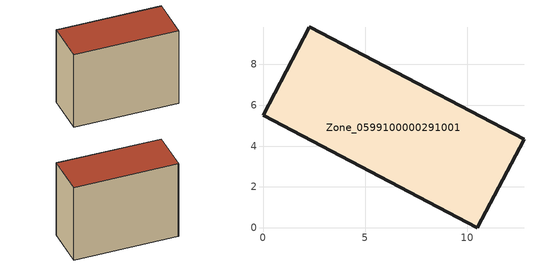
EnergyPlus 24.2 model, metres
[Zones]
Zone_0599100000291001
 floor ground (C_G): 2.25,9.82 2.31,9.81 12.77,4.33 10.48,0 0,5.5 z0
 wall outside (C_F): 10.48,0 12.77,4.33 2.31,9.81 2.25,9.82 0,5.5 10.48,0 z0:9.25
 roof outside (C_R): 0,5.5 10.48,0 12.77,4.33 2.31,9.81 2.25,9.82 z9.25
[BUILDING]
Pand.0599100000291001: North Axis=0; Terrain=City; Loads Convergence Tolerance Value=0.04; Temperature Convergence Tolerance Value=0.4; Solar Distribution=FullExterior; Maximum Number of Warmup Days=25; Minimum Number of Warmup Days=1
[Site:Location]
Rotterdam.The.Hague.AP_ZH_NLD Design_Conditions: Latitude=51.96; Longitude=4.45; Time Zone=1; Elevation=-4.5
[SITE:GROUNDTEMPERATURE:BUILDINGSURFACE]
18, 18, 18, 18, 18, 18, 18, 18, 18, 18, 18, 18
[MATERIAL] Thermal Absorptance=0.9; Solar Absorptance=0.7; Visible Absorptance=0.7
Name | Roughness | Thickness | Conductivity | Density | Specific Heat
G.TI.1946 | MediumSmooth | 0.15 | 1 | 540 | 1210
F.TI.1946 | Rough | 0.3 | 0.857143 | 1920 | 840
R.TI.1946 | MediumRough | 0.2 | 0.1 | 1500 | 1000
[CONSTRUCTION]
C_G: G.TI.1946
C_F: F.TI.1946
C_R: R.TI.1946
[ZONE]
Zone_0599100000291001: Type=1; Multiplier=1; Ceiling Height=Autocalculate; Volume=Autocalculate; Floor Area=autocalculate; Part of Total Floor Area=Yes
[ZONEINFILTRATION:DESIGNFLOWRATE]
Infil_Zone_0599100000291001: Zone or ZoneList or Space or SpaceList=Zone_0599100000291001; Schedule=AlwaysOn; Design Flow Rate Calculation Method=Flow/Area; Flow Rate per Floor Area=0.003; Constant Term Coefficient=1; Temperature Term Coefficient=0; Velocity Term Coefficient=0; Velocity Squared Term Coefficient=0
[HVACTEMPLATE:ZONE:IDEALLOADSAIRSYSTEM]
Zone_0599100000291001: Maximum Heating Supply Air Temperature=50; Minimum Cooling Supply Air Temperature=13; Maximum Heating Supply Air Humidity Ratio=0.0156; Minimum Cooling Supply Air Humidity Ratio=0.0077; Heating Limit=NoLimit; Cooling Limit=NoLimit; Dehumidification Control Type=ConstantSensibleHeatRatio; Cooling Sensible Heat Ratio=0.7; Dehumidification Setpoint=60; Humidification Control Type=None; Humidification Setpoint=30; Outdoor Air Method=None; Outdoor Air Flow Rate per Person=0.00944; Outdoor Air Flow Rate per Zone Floor Area=0; Outdoor Air Flow Rate per Zone=0; Demand Controlled Ventilation Type=None; Outdoor Air Economizer Type=NoEconomizer; Heat Recovery Type=None; Sensible Heat Recovery Effectiveness=0.7; Latent Heat Recovery Effectiveness=0.65
[ZONECONTROL:THERMOSTAT]
ThermostatControl_Zone_0599100000291001: Zone or ZoneList=Zone_0599100000291001; Control Type Schedule=DualSetpointControlType; Control 1=Thermostat_Zone_0599100000291001; Temperature Difference Between Cutout And Setpoint=0
[THERMOSTATSETPOINT:DUALSETPOINT]
Thermostat_Zone_0599100000291001: Heating Setpoint Temperature Schedule=HeatingSetpoint_Zone_0599100000291001; Cooling Setpoint Temperature Schedule=CoolingSetpoint_Zone_0599100000291001
[SCHEDULE:COMPACT]
HeatingSetpoint_Zone_0599100000291001: Through: 12/31, For: AllDays, Until: 24:00, 21
CoolingSetpoint_Zone_0599100000291001: Through: 12/31, For: AllDays, Until: 24:00, 24
DualSetpointControlType: Through: 12/31, For: AllDays, Until: 24:00, 4
AlwaysOn: Through: 12/31, For: AllDays, Until: 24:00, 1
